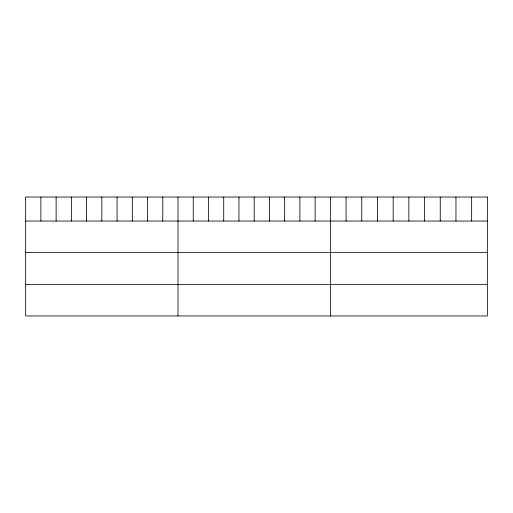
<?xml version="1.0" encoding="UTF-8"?>
<svg xmlns="http://www.w3.org/2000/svg" width="513" height="513" viewBox="0 0 513 513"><rect width="100%" height="100%" fill="white"/><g stroke="black" fill="none" stroke-linecap="round" stroke-linejoin="round"><path stroke-width="0.77" d="M25.65 221.039L487.35 221.039M25.65 252.364L487.35 252.364M25.65 284.638L487.35 284.638M471.652 197.037L471.652 221.039M455.954 197.037L455.954 221.039M440.257 197.037L440.257 221.039M424.559 197.037L424.559 221.039M408.861 197.037L408.861 221.039M393.163 197.037L393.163 221.039M377.465 197.037L377.465 221.039M361.768 197.037L361.768 221.039M346.07 197.037L346.07 221.039M330.372 197.037L330.372 315.963M315.136 197.037L315.136 221.039M299.9 197.037L299.9 221.039M284.664 197.037L284.664 221.039M269.428 197.037L269.428 221.039M254.191 197.037L254.191 221.039M238.955 197.037L238.955 221.039M223.719 197.037L223.719 221.039M208.483 197.037L208.483 221.039M193.247 197.037L193.247 221.039M178.011 197.037L178.011 315.963M162.775 197.037L162.775 221.039M147.539 197.037L147.539 221.039M132.303 197.037L132.303 221.039M117.067 197.037L117.067 221.039M101.831 197.037L101.831 221.039M86.594 197.037L86.594 221.039M71.358 197.037L71.358 221.039M56.122 197.037L56.122 221.039M40.886 197.037L40.886 221.039M487.35 197.037L25.65 197.037L25.65 315.963L487.35 315.963L487.35 197.037"/></g></svg>
